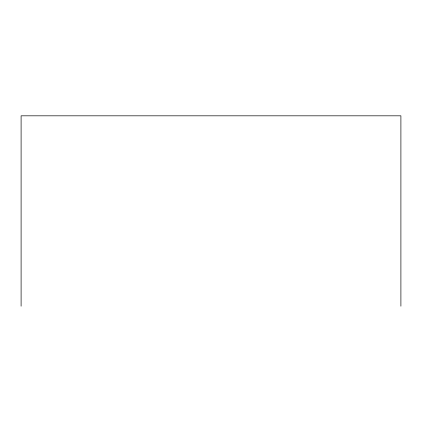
<?xml version="1.0" encoding="UTF-8"?>
<svg xmlns="http://www.w3.org/2000/svg" width="422" height="422" viewBox="0 0 422 422"><rect width="100%" height="100%" fill="white"/><g stroke="black" fill="none" stroke-linecap="round" stroke-linejoin="round"><path stroke-width="0.63" d="M400.9 306.182L400.9 115.818L21.1 115.818L21.1 306.182"/></g></svg>
